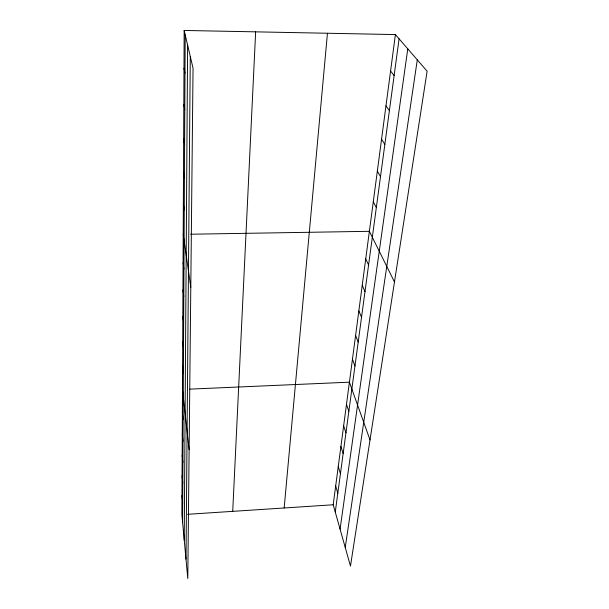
<?xml version="1.0" encoding="UTF-8"?>
<svg xmlns="http://www.w3.org/2000/svg" width="609" height="609" viewBox="0 0 609 609"><rect width="100%" height="100%" fill="white"/><g stroke="black" fill="none" stroke-linecap="round" stroke-linejoin="round"><path stroke-width="0.91" d="M184.162 30.45L181.885 514.681L187.793 578.55L193.045 68.178L184.162 30.45L395.401 34.576L427.115 71.2L350.479 566.058L333.199 504.77L395.401 34.576M182.593 522.294L185.189 34.82M184.23 540.046L187.618 45.135M186.004 559.153L190.282 56.454M232.722 511.354L255.651 31.843M284.167 507.982L327.444 33.251M335.262 512.093L399.085 38.831M340.073 529.137L407.779 48.872M345.242 547.468L417.287 59.857M187.557 514.308L333.199 504.77M190.008 389.121L349.421 382.178L370.013 439.942M190.632 234.221L369.374 231.313L394.472 281.967M390.582 70.971L394.13 75.585M385.977 105.799L389.387 110.739M381.569 139.156L384.85 144.394M377.336 171.144L380.503 176.64M373.271 201.838L376.332 207.578M365.735 258.833L368.59 264.976M362.233 285.324L364.997 291.642M358.853 310.856L361.533 317.335M355.595 335.483L358.191 342.091M352.451 359.241L354.971 365.979M346.483 404.346L348.858 411.296M343.651 425.767L345.958 432.809M340.911 446.488L343.149 453.614M338.261 466.54L340.439 473.741M335.688 485.959L337.812 493.221M183.987 68.307L184.984 73.065M183.811 104.474L184.793 109.59M183.652 139.065L184.603 144.493M183.499 172.187L184.428 177.889M183.347 203.916L184.253 209.877M183.202 234.343L190.792 287.174M183.073 262.715L183.941 269.109M182.944 289.998L183.796 296.575M182.822 316.261L183.652 322.998M182.7 341.55L183.515 348.439M182.586 365.933L183.385 372.952M182.472 389.448L189.117 449.739M182.365 412.141L183.142 419.38M182.266 434.057L183.02 441.388M182.167 455.227L182.906 462.65M182.068 475.705L182.799 483.196M181.977 495.513L182.692 503.072"/></g></svg>
